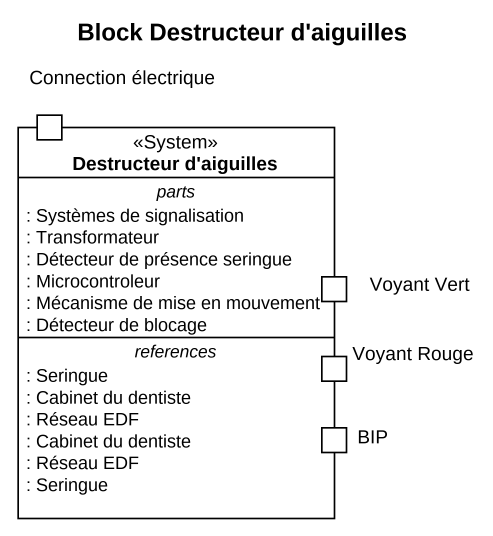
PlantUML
@startuml
title Block Destructeur d'aiguilles
hide circle
hide empty members
class "Destructeur d'aiguilles" as Destructeur_d_aiguilles <<System>> {
  -- parts --
  : Systèmes de signalisation
  : Transformateur
  : Détecteur de présence seringue
  : Microcontroleur
  : Mécanisme de mise en mouvement
  : Détecteur de blocage
  -- references --
  : Seringue
  : Cabinet du dentiste
  : Réseau EDF
  : Cabinet du dentiste
  : Réseau EDF
  : Seringue
  -- ports --
  Connection électrique
  Voyant Vert
  Voyant Rouge
  BIP
}
@enduml
